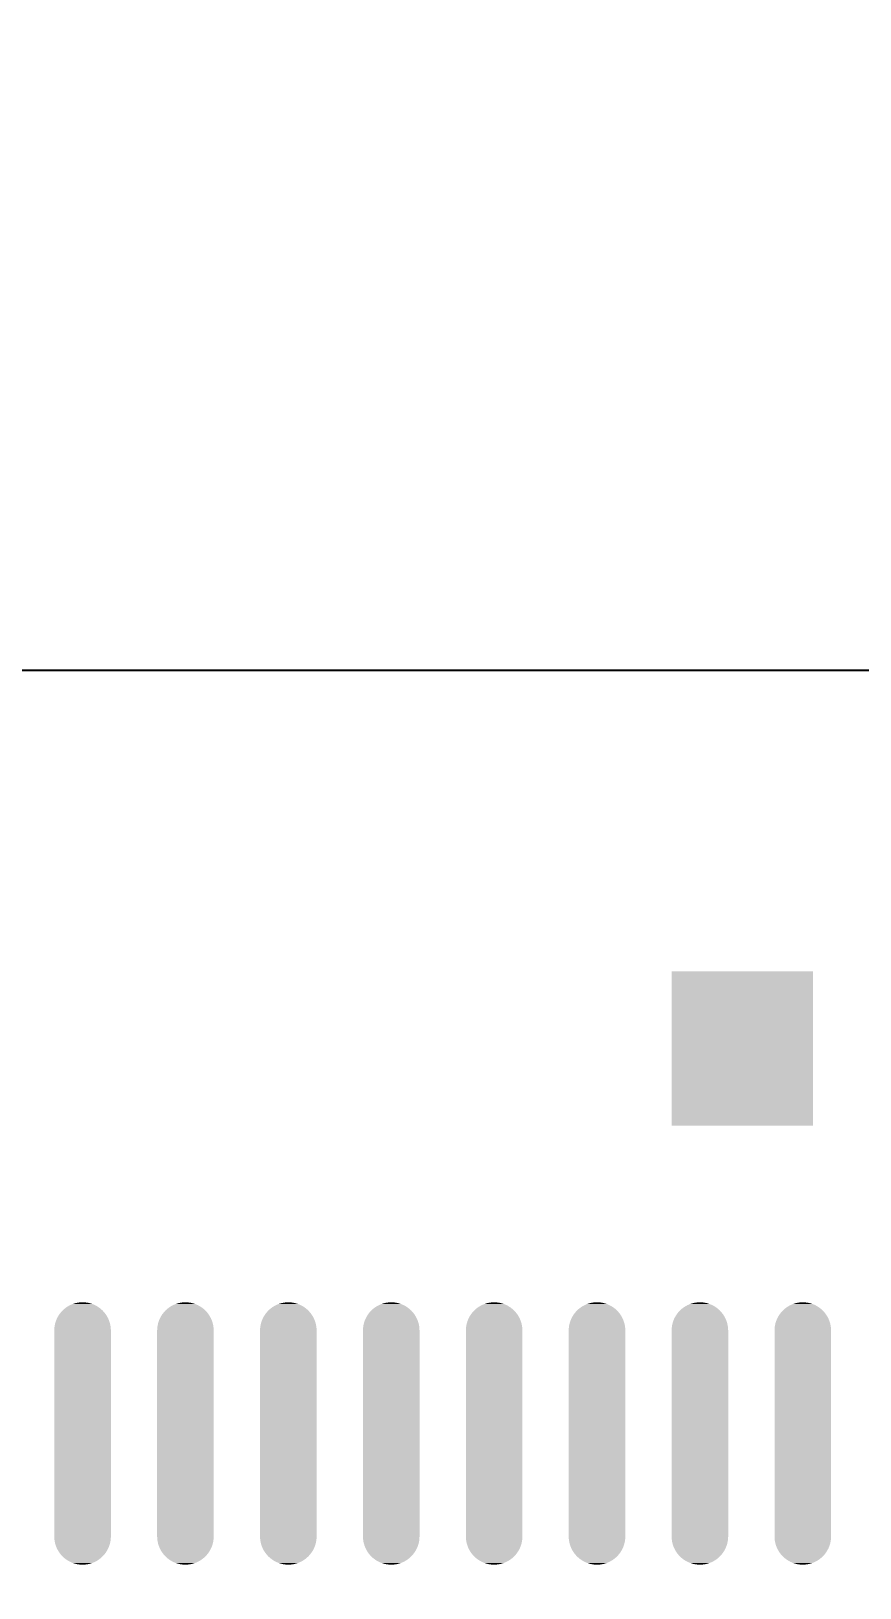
# Model space of a CAD drawing. Header units: millimetres. Extents: x 167 to 548, y -50 to 246.
# Drawn here: x 431.34 to 434.56, y 172.08 to 178.13 of the extents above; entities that cross this region are included whole.
import ezdxf

# ---------------------------------------------------------------- set-up
doc = ezdxf.new("R2010")
doc.units = ezdxf.units.MM
doc.layers.add('DIM', color=4, linetype='Continuous')
doc.layers.add('FPC外形', color=3, linetype='Continuous')
doc.dimstyles.new('ISO-25$0', dxfattribs={"dimtxt": 2.5, "dimasz": 1.2, "dimexe": 0.3, "dimexo": 0.1, "dimgap": 0.2, "dimtad": 1, "dimzin": 1, "dimdsep": 46, "dimtxsty": 'Standard', "dimcen": 0.5, "dimadec": 0, "dimazin": 0, "dimtp": 1.2, "dimtm": 1.2, "dimtfac": 1, "dimtmove": 0, "dimatfit": 3, "dimfxl": 0, "dimtolj": 1, "dimarcsym": 0})

# ---------------------------------------------------------------- blocks, each defined once
blk = doc.blocks.new('RECTANGLE_9')
blk.add_solid([(0.010825, 0.01181), (0.010825, -0.01181), (-0.010825, 0.01181), (-0.010825, -0.01181)])
blk = doc.blocks.new('*D9')
at = {"layer": 'DEFPOINTS', "color": 0}
for p in [(475.4281, 189.245), (423.9581, 158.3138), (475.4281, 158.3138)]:
    blk.add_point(p, dxfattribs=at)
at = {"layer": 'DIM', "color": 0, "lineweight": -2}
for p, q in [((423.9581, 158.4138), (423.9581, 189.545)), ((475.4281, 158.4138), (475.4281, 189.545)), ((425.1581, 189.245), (474.2281, 189.245))]:
    blk.add_line(p, q, dxfattribs=at)
at = {"layer": 'DIM', "color": 0}
for points in [[(425.1581, 189.445), (425.1581, 189.045), (423.9581, 189.245)], [(474.2281, 189.445), (474.2281, 189.045), (475.4281, 189.245)]]:
    blk.add_solid(points, dxfattribs=at)
at = {"layer": 'DIM', "color": 0, "insert": (449.6931, 190.695), "char_height": 2.5, "attachment_point": 5}
blk.add_mtext('\\A1;51.47', dxfattribs=at)

msp = doc.modelspace()

# ---------------------------------------------------------------- linework, layer by layer
for points in [[(431.4625, 173.159), (431.4696, 173.1655), (431.6182, 173.159), (431.6112, 173.1655)], [(431.4696, 173.1655), (431.4772, 173.1713), (431.6112, 173.1655), (431.6035, 173.1713)], [(431.4772, 173.1713), (431.4853, 173.1765), (431.6035, 173.1713), (431.5954, 173.1765)], [(431.4853, 173.1765), (431.4938, 173.1809), (431.5954, 173.1765), (431.5869, 173.1809)], [(431.4938, 173.1809), (431.5027, 173.1846), (431.5869, 173.1809), (431.578, 173.1846)], [(431.5027, 173.1846), (431.5119, 173.1875), (431.578, 173.1846), (431.5689, 173.1875)], [(431.5119, 173.1875), (431.5213, 173.1896), (431.5689, 173.1875), (431.5595, 173.1896)], [(431.5213, 173.1896), (431.5308, 173.1908), (431.5595, 173.1896), (431.55, 173.1908)], [(431.5308, 173.1908), (431.5404, 173.1912), (431.55, 173.1908), (431.5404, 173.1912)], [(431.8625, 173.1589), (431.8696, 173.1654), (432.0181, 173.1589), (432.011, 173.1654)], [(431.8696, 173.1654), (431.8772, 173.1712), (432.011, 173.1654), (432.0034, 173.1712)], [(431.8772, 173.1712), (431.8853, 173.1764), (432.0034, 173.1712), (431.9953, 173.1764)], [(431.8853, 173.1764), (431.8938, 173.1808), (431.9953, 173.1764), (431.9868, 173.1808)], [(431.8938, 173.1808), (431.9027, 173.1845), (431.9868, 173.1808), (431.9779, 173.1845)], [(431.9027, 173.1845), (431.9118, 173.1874), (431.9779, 173.1845), (431.9688, 173.1874)], [(431.9118, 173.1874), (431.9212, 173.1894), (431.9688, 173.1874), (431.9594, 173.1894)], [(431.9212, 173.1894), (431.9307, 173.1907), (431.9594, 173.1894), (431.9499, 173.1907)], [(431.9307, 173.1907), (431.9403, 173.1911), (431.9499, 173.1907), (431.9403, 173.1911)], [(432.2626, 173.1589), (432.2697, 173.1654), (432.4181, 173.1589), (432.4111, 173.1654)], [(432.2697, 173.1654), (432.2773, 173.1712), (432.4111, 173.1654), (432.4035, 173.1712)], [(432.2773, 173.1712), (432.2854, 173.1764), (432.4035, 173.1712), (432.3954, 173.1764)], [(432.2854, 173.1764), (432.2939, 173.1808), (432.3954, 173.1764), (432.3869, 173.1808)], [(432.2939, 173.1808), (432.3028, 173.1845), (432.3869, 173.1808), (432.378, 173.1845)], [(432.3028, 173.1845), (432.3119, 173.1874), (432.378, 173.1845), (432.3688, 173.1874)], [(432.3119, 173.1874), (432.3213, 173.1894), (432.3688, 173.1874), (432.3595, 173.1894)], [(432.3213, 173.1894), (432.3308, 173.1907), (432.3595, 173.1894), (432.35, 173.1907)], [(432.3308, 173.1907), (432.3404, 173.1911), (432.35, 173.1907), (432.3404, 173.1911)], [(432.6627, 173.1589), (432.6697, 173.1654), (432.8182, 173.1589), (432.8111, 173.1654)], [(432.6697, 173.1654), (432.6774, 173.1712), (432.8111, 173.1654), (432.8035, 173.1712)], [(432.6774, 173.1712), (432.6854, 173.1764), (432.8035, 173.1712), (432.7954, 173.1764)], [(432.6854, 173.1764), (432.694, 173.1808), (432.7954, 173.1764), (432.7869, 173.1808)], [(432.694, 173.1808), (432.7028, 173.1845), (432.7869, 173.1808), (432.7781, 173.1845)], [(432.7028, 173.1845), (432.712, 173.1874), (432.7781, 173.1845), (432.7689, 173.1874)], [(432.712, 173.1874), (432.7213, 173.1894), (432.7689, 173.1874), (432.7595, 173.1894)], [(432.7213, 173.1894), (432.7309, 173.1907), (432.7595, 173.1894), (432.75, 173.1907)], [(432.7309, 173.1907), (432.7404, 173.1911), (432.75, 173.1907), (432.7404, 173.1911)], [(433.0627, 173.1589), (433.0698, 173.1654), (433.2183, 173.1589), (433.2112, 173.1654)], [(433.0698, 173.1654), (433.0774, 173.1712), (433.2112, 173.1654), (433.2036, 173.1712)], [(433.0774, 173.1712), (433.0855, 173.1764), (433.2036, 173.1712), (433.1955, 173.1764)], [(433.0855, 173.1764), (433.094, 173.1808), (433.1955, 173.1764), (433.187, 173.1808)], [(433.094, 173.1808), (433.1029, 173.1845), (433.187, 173.1808), (433.1781, 173.1845)], [(433.1029, 173.1845), (433.112, 173.1874), (433.1781, 173.1845), (433.169, 173.1874)], [(433.112, 173.1874), (433.1214, 173.1894), (433.169, 173.1874), (433.1596, 173.1894)], [(433.1214, 173.1894), (433.1309, 173.1907), (433.1596, 173.1894), (433.1501, 173.1907)], [(433.1309, 173.1907), (433.1405, 173.1911), (433.1501, 173.1907), (433.1405, 173.1911)], [(433.4626, 173.159), (433.4697, 173.1655), (433.6183, 173.159), (433.6112, 173.1655)], [(433.4697, 173.1655), (433.4773, 173.1713), (433.6112, 173.1655), (433.6036, 173.1713)], [(433.4773, 173.1713), (433.4854, 173.1765), (433.6036, 173.1713), (433.5955, 173.1765)], [(433.4854, 173.1765), (433.4939, 173.1809), (433.5955, 173.1765), (433.587, 173.1809)], [(433.4939, 173.1809), (433.5028, 173.1846), (433.587, 173.1809), (433.5781, 173.1846)], [(433.5028, 173.1846), (433.5119, 173.1875), (433.5781, 173.1846), (433.5689, 173.1875)], [(433.5119, 173.1875), (433.5213, 173.1896), (433.5689, 173.1875), (433.5596, 173.1896)], [(433.5213, 173.1896), (433.5308, 173.1908), (433.5596, 173.1896), (433.55, 173.1908)], [(433.5308, 173.1908), (433.5404, 173.1912), (433.55, 173.1908), (433.5404, 173.1912)], [(433.8626, 173.1589), (433.8697, 173.1654), (434.0182, 173.1589), (434.0111, 173.1654)], [(433.8697, 173.1654), (433.8773, 173.1712), (434.0111, 173.1654), (434.0035, 173.1712)], [(433.8773, 173.1712), (433.8854, 173.1764), (434.0035, 173.1712), (433.9954, 173.1764)], [(433.8854, 173.1764), (433.8939, 173.1808), (433.9954, 173.1764), (433.9869, 173.1808)], [(433.8939, 173.1808), (433.9028, 173.1845), (433.9869, 173.1808), (433.978, 173.1845)], [(433.9028, 173.1845), (433.9119, 173.1874), (433.978, 173.1845), (433.9688, 173.1874)], [(433.9119, 173.1874), (433.9213, 173.1894), (433.9688, 173.1874), (433.9595, 173.1894)], [(433.9213, 173.1894), (433.9308, 173.1907), (433.9595, 173.1894), (433.95, 173.1907)], [(433.9308, 173.1907), (433.9404, 173.1911), (433.95, 173.1907), (433.9404, 173.1911)], [(434.2627, 173.1589), (434.2697, 173.1654), (434.4182, 173.1589), (434.4112, 173.1654)], [(434.2697, 173.1654), (434.2698, 173.1654), (434.4112, 173.1654), (434.4111, 173.1654)], [(434.2698, 173.1654), (434.2774, 173.1712), (434.4111, 173.1654), (434.4035, 173.1712)], [(434.2774, 173.1712), (434.2855, 173.1764), (434.4035, 173.1712), (434.3954, 173.1764)], [(434.2855, 173.1764), (434.294, 173.1808), (434.3954, 173.1764), (434.3869, 173.1808)], [(434.294, 173.1808), (434.3028, 173.1845), (434.3869, 173.1808), (434.3781, 173.1845)], [(434.3028, 173.1845), (434.312, 173.1874), (434.3781, 173.1845), (434.3689, 173.1874)], [(434.312, 173.1874), (434.3213, 173.1894), (434.3689, 173.1874), (434.3595, 173.1894)], [(434.3213, 173.1894), (434.3309, 173.1907), (434.3595, 173.1894), (434.35, 173.1907)], [(434.3309, 173.1907), (434.3404, 173.1911), (434.35, 173.1907), (434.3404, 173.1911)], [(431.4319, 173.1002), (431.434, 173.1096), (431.6488, 173.1002), (431.6467, 173.1096)], [(431.434, 173.1096), (431.4369, 173.1188), (431.6467, 173.1096), (431.6438, 173.1188)], [(431.4369, 173.1188), (431.4406, 173.1277), (431.6438, 173.1188), (431.6402, 173.1277)], [(431.4406, 173.1277), (431.445, 173.1362), (431.6402, 173.1277), (431.6357, 173.1362)], [(431.445, 173.1362), (431.4502, 173.1443), (431.6357, 173.1362), (431.6306, 173.1443)], [(431.4502, 173.1443), (431.456, 173.1519), (431.6306, 173.1443), (431.6247, 173.1519)], [(431.456, 173.1519), (431.4625, 173.159), (431.6247, 173.1519), (431.6182, 173.159)], [(431.832, 173.1002), (431.8341, 173.1096), (432.0486, 173.1002), (432.0466, 173.1096)], [(431.8341, 173.1096), (431.837, 173.1187), (432.0465, 173.1096), (432.0437, 173.1187)], [(431.8341, 173.1096), (431.8341, 173.1096), (432.0466, 173.1096), (432.0465, 173.1096)], [(431.837, 173.1187), (431.8406, 173.1276), (432.0437, 173.1187), (432.04, 173.1276)], [(431.8406, 173.1276), (431.8451, 173.1361), (432.04, 173.1276), (432.0356, 173.1361)], [(431.8451, 173.1361), (431.8502, 173.1442), (432.0356, 173.1361), (432.0304, 173.1442)], [(431.8502, 173.1442), (431.8561, 173.1518), (432.0304, 173.1442), (432.0246, 173.1518)], [(431.8502, 173.1442), (431.8502, 173.1442), (432.0304, 173.1442)], [(431.8561, 173.1518), (431.8625, 173.1589), (432.0246, 173.1518), (432.0181, 173.1589)], [(432.2321, 173.1002), (432.2341, 173.1096), (432.4487, 173.1002), (432.4466, 173.1096)], [(432.2341, 173.1096), (432.237, 173.1187), (432.4466, 173.1096), (432.4437, 173.1187)], [(432.237, 173.1187), (432.2407, 173.1276), (432.4437, 173.1187), (432.4401, 173.1276)], [(432.2407, 173.1276), (432.2451, 173.1361), (432.4401, 173.1276), (432.4356, 173.1361)], [(432.2451, 173.1361), (432.2503, 173.1442), (432.4356, 173.1361), (432.4305, 173.1442)], [(432.2503, 173.1442), (432.2561, 173.1518), (432.4305, 173.1442), (432.4246, 173.1518)], [(432.2503, 173.1442), (432.2503, 173.1442), (432.4305, 173.1442)], [(432.2561, 173.1518), (432.2626, 173.1589), (432.4246, 173.1518), (432.4181, 173.1589)], [(432.6321, 173.1002), (432.6342, 173.1096), (432.8488, 173.1002), (432.8467, 173.1096)], [(432.6342, 173.1096), (432.6371, 173.1187), (432.8467, 173.1096), (432.8438, 173.1187)], [(432.6371, 173.1187), (432.6408, 173.1276), (432.8438, 173.1187), (432.8401, 173.1276)], [(432.6408, 173.1276), (432.6452, 173.1361), (432.8401, 173.1276), (432.8357, 173.1361)], [(432.6452, 173.1361), (432.6503, 173.1442), (432.8357, 173.1361), (432.8305, 173.1442)], [(432.6503, 173.1442), (432.6562, 173.1518), (432.8305, 173.1442), (432.8247, 173.1518)], [(432.6503, 173.1442), (432.6503, 173.1442), (432.8305, 173.1442)], [(432.6562, 173.1518), (432.6627, 173.1589), (432.8247, 173.1518), (432.8182, 173.1589)], [(433.0322, 173.1002), (433.0343, 173.1096), (433.2488, 173.1002), (433.2467, 173.1096)], [(433.0343, 173.1096), (433.0372, 173.1187), (433.2467, 173.1096), (433.2439, 173.1187)], [(433.0372, 173.1187), (433.0408, 173.1276), (433.2439, 173.1187), (433.2402, 173.1276)], [(433.0408, 173.1276), (433.0453, 173.1361), (433.2402, 173.1276), (433.2358, 173.1361)], [(433.0453, 173.1361), (433.0504, 173.1442), (433.2358, 173.1361), (433.2306, 173.1442)], [(433.0504, 173.1442), (433.0563, 173.1518), (433.2306, 173.1442), (433.2248, 173.1518)], [(433.0504, 173.1442), (433.0504, 173.1442), (433.2306, 173.1442)], [(433.0563, 173.1518), (433.0627, 173.1589), (433.2248, 173.1518), (433.2183, 173.1589)], [(433.432, 173.1002), (433.4341, 173.1096), (433.6489, 173.1002), (433.6468, 173.1096)], [(433.4341, 173.1096), (433.437, 173.1188), (433.6468, 173.1096), (433.6439, 173.1188)], [(433.437, 173.1188), (433.4406, 173.1277), (433.6439, 173.1188), (433.6402, 173.1277)], [(433.4406, 173.1277), (433.4451, 173.1362), (433.6402, 173.1277), (433.6358, 173.1362)], [(433.4451, 173.1362), (433.4502, 173.1443), (433.6358, 173.1362), (433.6306, 173.1443)], [(433.4502, 173.1443), (433.4561, 173.1519), (433.6306, 173.1443), (433.6248, 173.1519)], [(433.4561, 173.1519), (433.4626, 173.159), (433.6248, 173.1519), (433.6183, 173.159)], [(433.8321, 173.1002), (433.8341, 173.1096), (434.0487, 173.1002), (434.0466, 173.1096)], [(433.8341, 173.1096), (433.837, 173.1187), (434.0466, 173.1096), (434.0437, 173.1187)], [(433.837, 173.1187), (433.8407, 173.1276), (434.0437, 173.1187), (434.0401, 173.1276)], [(433.8407, 173.1276), (433.8451, 173.1361), (434.0401, 173.1276), (434.0356, 173.1361)], [(433.8451, 173.1361), (433.8503, 173.1442), (434.0356, 173.1361), (434.0305, 173.1442)], [(433.8503, 173.1442), (433.8561, 173.1518), (434.0305, 173.1442), (434.0246, 173.1518)], [(433.8503, 173.1442), (433.8503, 173.1442), (434.0305, 173.1442)], [(433.8561, 173.1518), (433.8626, 173.1589), (434.0246, 173.1518), (434.0182, 173.1589)], [(434.2321, 173.1002), (434.2342, 173.1096), (434.4488, 173.1002), (434.4467, 173.1096)], [(434.2342, 173.1096), (434.2371, 173.1187), (434.4467, 173.1096), (434.4438, 173.1187)], [(434.2371, 173.1187), (434.2408, 173.1276), (434.4438, 173.1187), (434.4401, 173.1276)], [(434.2408, 173.1276), (434.2452, 173.1361), (434.4401, 173.1276), (434.4357, 173.1361)], [(434.2452, 173.1361), (434.2504, 173.1442), (434.4357, 173.1361), (434.4305, 173.1442)], [(434.2504, 173.1442), (434.2562, 173.1518), (434.4305, 173.1442), (434.4247, 173.1518)], [(434.2504, 173.1442), (434.2504, 173.1442), (434.4305, 173.1442)], [(434.2562, 173.1518), (434.2627, 173.1589), (434.4247, 173.1518), (434.4182, 173.1589)], [(431.4303, 173.0811), (431.4307, 173.0907), (431.6505, 173.0811), (431.6501, 173.0907)], [(431.4303, 172.2813), (431.4303, 173.0811), (431.6505, 172.2813), (431.6505, 173.0811)], [(431.4307, 173.0907), (431.4319, 173.1002), (431.6501, 173.0907), (431.6488, 173.1002)], [(431.8303, 173.0811), (431.8307, 173.0907), (432.0503, 173.0811), (432.0499, 173.0907)], [(431.8303, 172.2813), (431.8303, 173.0811), (432.0503, 172.2813), (432.0503, 173.0811)], [(431.8307, 173.0907), (431.832, 173.1002), (432.0499, 173.0907), (432.0486, 173.1002)], [(432.2304, 173.0811), (432.2308, 173.0907), (432.4504, 173.0811), (432.4499, 173.0907)], [(432.2304, 172.2813), (432.2304, 173.0811), (432.4504, 172.2813), (432.4504, 173.0811)], [(432.2308, 173.0907), (432.2321, 173.1002), (432.4499, 173.0907), (432.4487, 173.1002)], [(432.6305, 173.0811), (432.6309, 173.0907), (432.8504, 173.0811), (432.85, 173.0907)], [(432.6305, 172.2813), (432.6305, 173.0811), (432.8504, 172.2813), (432.8504, 173.0811)], [(432.6309, 173.0907), (432.6321, 173.1002), (432.85, 173.0907), (432.8488, 173.1002)], [(433.0305, 173.0811), (433.0309, 173.0907), (433.2505, 173.0811), (433.2501, 173.0907)], [(433.0305, 172.2813), (433.0305, 173.0811), (433.2505, 172.2813), (433.2505, 173.0811)], [(433.0309, 173.0907), (433.0322, 173.1002), (433.2501, 173.0907), (433.2488, 173.1002)], [(433.4303, 173.0811), (433.4308, 173.0907), (433.6506, 173.0811), (433.6501, 173.0907)], [(433.4303, 172.2813), (433.4303, 173.0811), (433.6506, 172.2813), (433.6506, 173.0811)], [(433.4308, 173.0907), (433.432, 173.1002), (433.6501, 173.0907), (433.6489, 173.1002)], [(433.8304, 173.0811), (433.8308, 173.0907), (434.0504, 173.0811), (434.05, 173.0907)], [(433.8304, 172.2813), (433.8304, 173.0811), (434.0504, 172.2813), (434.0504, 173.0811)], [(433.8308, 173.0907), (433.8321, 173.1002), (434.05, 173.0907), (434.0487, 173.1002)], [(434.2305, 173.0811), (434.2309, 173.0907), (434.4504, 173.0811), (434.45, 173.0907)], [(434.2305, 172.2813), (434.2305, 173.0811), (434.4504, 172.2813), (434.4504, 173.0811)], [(434.2309, 173.0907), (434.2321, 173.1002), (434.45, 173.0907), (434.4488, 173.1002)], [(431.4307, 172.2717), (431.4303, 172.2813), (431.6501, 172.2717), (431.6505, 172.2813)], [(431.4319, 172.2621), (431.4307, 172.2717), (431.6488, 172.2621), (431.6501, 172.2717)], [(431.434, 172.2528), (431.4319, 172.2621), (431.6467, 172.2528), (431.6488, 172.2621)], [(431.8307, 172.2717), (431.8303, 172.2813), (432.0499, 172.2717), (432.0503, 172.2813)], [(431.832, 172.2622), (431.8307, 172.2717), (432.0486, 172.2622), (432.0499, 172.2717)], [(431.832, 172.2621), (431.832, 172.2622), (432.0486, 172.2621), (432.0486, 172.2622)], [(431.8341, 172.2528), (431.832, 172.2621), (432.0465, 172.2528), (432.0486, 172.2621)], [(432.2308, 172.2717), (432.2304, 172.2813), (432.4499, 172.2717), (432.4504, 172.2813)], [(432.2321, 172.2622), (432.2308, 172.2717), (432.4487, 172.2622), (432.4499, 172.2717)], [(432.2321, 172.2621), (432.2321, 172.2622), (432.4487, 172.2621), (432.4487, 172.2622)], [(432.2341, 172.2528), (432.2321, 172.2621), (432.4466, 172.2528), (432.4487, 172.2621)], [(432.6309, 172.2717), (432.6305, 172.2813), (432.85, 172.2717), (432.8504, 172.2813)], [(432.6321, 172.2622), (432.6309, 172.2717), (432.8488, 172.2622), (432.85, 172.2717)], [(432.6321, 172.2621), (432.6321, 172.2622), (432.8488, 172.2621), (432.8488, 172.2622)], [(432.6342, 172.2528), (432.6321, 172.2621), (432.8467, 172.2528), (432.8488, 172.2621)], [(433.0309, 172.2717), (433.0305, 172.2813), (433.2501, 172.2717), (433.2505, 172.2813)], [(433.0322, 172.2622), (433.0309, 172.2717), (433.2488, 172.2622), (433.2501, 172.2717)], [(433.0322, 172.2621), (433.0322, 172.2622), (433.2488, 172.2621), (433.2488, 172.2622)], [(433.0343, 172.2528), (433.0322, 172.2621), (433.2467, 172.2528), (433.2488, 172.2621)], [(433.4308, 172.2717), (433.4303, 172.2813), (433.6501, 172.2717), (433.6506, 172.2813)], [(433.432, 172.2621), (433.4308, 172.2717), (433.6489, 172.2621), (433.6501, 172.2717)], [(433.4341, 172.2528), (433.432, 172.2621), (433.6468, 172.2528), (433.6489, 172.2621)], [(433.8308, 172.2717), (433.8304, 172.2813), (434.05, 172.2717), (434.0504, 172.2813)], [(433.8308, 172.2717), (433.8308, 172.2717), (434.0499, 172.2717), (434.05, 172.2717)], [(433.8321, 172.2622), (433.8308, 172.2717), (434.0487, 172.2622), (434.0499, 172.2717)], [(433.8321, 172.2621), (433.8321, 172.2622), (434.0487, 172.2621), (434.0487, 172.2622)], [(433.8341, 172.2528), (433.8321, 172.2621), (434.0466, 172.2528), (434.0487, 172.2621)], [(434.2309, 172.2717), (434.2305, 172.2813), (434.45, 172.2717), (434.4504, 172.2813)], [(434.2321, 172.2622), (434.2309, 172.2717), (434.4488, 172.2622), (434.45, 172.2717)], [(434.2321, 172.2621), (434.2321, 172.2622), (434.4488, 172.2621), (434.4488, 172.2622)], [(434.2342, 172.2528), (434.2321, 172.2621), (434.4467, 172.2528), (434.4488, 172.2621)], [(431.4369, 172.2436), (431.434, 172.2528), (431.6438, 172.2436), (431.6467, 172.2528)], [(431.4406, 172.2347), (431.4369, 172.2436), (431.6402, 172.2347), (431.6438, 172.2436)], [(431.445, 172.2262), (431.4406, 172.2347), (431.6357, 172.2262), (431.6402, 172.2347)], [(431.4502, 172.2181), (431.445, 172.2262), (431.6306, 172.2181), (431.6357, 172.2262)], [(431.456, 172.2105), (431.4502, 172.2181), (431.6247, 172.2105), (431.6306, 172.2181)], [(431.4625, 172.2034), (431.456, 172.2105), (431.6182, 172.2034), (431.6247, 172.2105)], [(431.4696, 172.1969), (431.4625, 172.2034), (431.6112, 172.1969), (431.6182, 172.2034)], [(431.4772, 172.1911), (431.4696, 172.1969), (431.6035, 172.1911), (431.6112, 172.1969)], [(431.837, 172.2436), (431.8341, 172.2528), (432.0437, 172.2436), (432.0465, 172.2528)], [(431.8406, 172.2348), (431.837, 172.2436), (432.04, 172.2348), (432.0437, 172.2436)], [(431.8451, 172.2263), (431.8406, 172.2348), (432.0356, 172.2263), (432.04, 172.2348)], [(431.8502, 172.2182), (431.8451, 172.2263), (432.0304, 172.2182), (432.0356, 172.2263)], [(431.8561, 172.2106), (431.8502, 172.2182), (432.0246, 172.2106), (432.0304, 172.2182)], [(431.8561, 172.2105), (431.8561, 172.2106), (432.0246, 172.2105), (432.0246, 172.2106)], [(431.8625, 172.2035), (431.8561, 172.2105), (432.0181, 172.2035), (432.0246, 172.2105)], [(431.8696, 172.197), (431.8625, 172.2035), (432.011, 172.197), (432.0181, 172.2035)], [(431.8772, 172.1912), (431.8696, 172.197), (432.0034, 172.1912), (432.011, 172.197)], [(432.237, 172.2436), (432.2341, 172.2528), (432.4437, 172.2436), (432.4466, 172.2528)], [(432.2407, 172.2348), (432.237, 172.2436), (432.4401, 172.2348), (432.4437, 172.2436)], [(432.2451, 172.2263), (432.2407, 172.2348), (432.4356, 172.2263), (432.4401, 172.2348)], [(432.2503, 172.2182), (432.2451, 172.2263), (432.4305, 172.2182), (432.4356, 172.2263)], [(432.2561, 172.2106), (432.2503, 172.2182), (432.4246, 172.2106), (432.4305, 172.2182)], [(432.2561, 172.2105), (432.2561, 172.2106), (432.4246, 172.2105), (432.4246, 172.2106)], [(432.2626, 172.2035), (432.2561, 172.2105), (432.4181, 172.2035), (432.4246, 172.2105)], [(432.2697, 172.197), (432.2626, 172.2035), (432.4111, 172.197), (432.4181, 172.2035)], [(432.2773, 172.1912), (432.2697, 172.197), (432.4035, 172.1912), (432.4111, 172.197)], [(432.6371, 172.2436), (432.6342, 172.2528), (432.8438, 172.2436), (432.8467, 172.2528)], [(432.6408, 172.2348), (432.6371, 172.2436), (432.8401, 172.2348), (432.8438, 172.2436)], [(432.6452, 172.2263), (432.6408, 172.2348), (432.8357, 172.2263), (432.8401, 172.2348)], [(432.6503, 172.2182), (432.6452, 172.2263), (432.8305, 172.2182), (432.8357, 172.2263)], [(432.6562, 172.2106), (432.6503, 172.2182), (432.8247, 172.2106), (432.8305, 172.2182)], [(432.6562, 172.2105), (432.6562, 172.2106), (432.8247, 172.2105), (432.8247, 172.2106)], [(432.6627, 172.2035), (432.6562, 172.2105), (432.8182, 172.2035), (432.8247, 172.2105)], [(432.6697, 172.197), (432.6627, 172.2035), (432.8111, 172.197), (432.8182, 172.2035)], [(432.6774, 172.1912), (432.6697, 172.197), (432.8035, 172.1912), (432.8111, 172.197)], [(433.0372, 172.2436), (433.0343, 172.2528), (433.2439, 172.2436), (433.2467, 172.2528)], [(433.0408, 172.2348), (433.0372, 172.2436), (433.2402, 172.2348), (433.2439, 172.2436)], [(433.0453, 172.2263), (433.0408, 172.2348), (433.2358, 172.2263), (433.2402, 172.2348)], [(433.0504, 172.2182), (433.0453, 172.2263), (433.2306, 172.2182), (433.2358, 172.2263)], [(433.0563, 172.2106), (433.0504, 172.2182), (433.2248, 172.2106), (433.2306, 172.2182)], [(433.0563, 172.2105), (433.0563, 172.2106), (433.2248, 172.2105), (433.2248, 172.2106)], [(433.0627, 172.2035), (433.0563, 172.2105), (433.2183, 172.2035), (433.2248, 172.2105)], [(433.0698, 172.197), (433.0627, 172.2035), (433.2112, 172.197), (433.2183, 172.2035)], [(433.0774, 172.1912), (433.0698, 172.197), (433.2036, 172.1912), (433.2112, 172.197)], [(433.437, 172.2436), (433.4341, 172.2528), (433.6439, 172.2436), (433.6468, 172.2528)], [(433.4406, 172.2347), (433.437, 172.2436), (433.6402, 172.2347), (433.6439, 172.2436)], [(433.4451, 172.2262), (433.4406, 172.2347), (433.6358, 172.2262), (433.6402, 172.2347)], [(433.4502, 172.2181), (433.4451, 172.2262), (433.6306, 172.2181), (433.6358, 172.2262)], [(433.4561, 172.2105), (433.4502, 172.2181), (433.6248, 172.2105), (433.6306, 172.2181)], [(433.4626, 172.2034), (433.4561, 172.2105), (433.6183, 172.2034), (433.6248, 172.2105)], [(433.4697, 172.1969), (433.4626, 172.2034), (433.6112, 172.1969), (433.6183, 172.2034)], [(433.4773, 172.1911), (433.4697, 172.1969), (433.6036, 172.1911), (433.6112, 172.1969)], [(433.837, 172.2436), (433.8341, 172.2528), (434.0437, 172.2436), (434.0466, 172.2528)], [(433.8407, 172.2348), (433.837, 172.2436), (434.0401, 172.2348), (434.0437, 172.2436)], [(433.8451, 172.2263), (433.8407, 172.2348), (434.0356, 172.2263), (434.0401, 172.2348)], [(433.8503, 172.2182), (433.8451, 172.2263), (434.0305, 172.2182), (434.0356, 172.2263)], [(433.8561, 172.2106), (433.8503, 172.2182), (434.0246, 172.2106), (434.0305, 172.2182)], [(433.8561, 172.2105), (433.8561, 172.2106), (434.0246, 172.2105), (434.0246, 172.2106)], [(433.8626, 172.2035), (433.8561, 172.2105), (434.0182, 172.2035), (434.0246, 172.2105)], [(433.8697, 172.197), (433.8626, 172.2035), (434.0111, 172.197), (434.0182, 172.2035)], [(433.8773, 172.1912), (433.8697, 172.197), (434.0035, 172.1912), (434.0111, 172.197)], [(434.2371, 172.2436), (434.2342, 172.2528), (434.4438, 172.2436), (434.4467, 172.2528)], [(434.2408, 172.2348), (434.2371, 172.2436), (434.4401, 172.2348), (434.4438, 172.2436)], [(434.2452, 172.2263), (434.2408, 172.2348), (434.4357, 172.2263), (434.4401, 172.2348)], [(434.2504, 172.2182), (434.2452, 172.2263), (434.4305, 172.2182), (434.4357, 172.2263)], [(434.2562, 172.2106), (434.2504, 172.2182), (434.4247, 172.2106), (434.4305, 172.2182)], [(434.2562, 172.2105), (434.2562, 172.2106), (434.4247, 172.2105), (434.4247, 172.2106)], [(434.2627, 172.2035), (434.2562, 172.2105), (434.4182, 172.2035), (434.4247, 172.2105)], [(434.2697, 172.197), (434.2627, 172.2035), (434.4111, 172.197), (434.4182, 172.2035)], [(434.2774, 172.1912), (434.2698, 172.197), (434.4035, 172.1912), (434.4111, 172.197)], [(431.4853, 172.1859), (431.4772, 172.1911), (431.5954, 172.1859), (431.6035, 172.1911)], [(431.4938, 172.1815), (431.4853, 172.1859), (431.5869, 172.1815), (431.5954, 172.1859)], [(431.5027, 172.1778), (431.4938, 172.1815), (431.578, 172.1778), (431.5869, 172.1815)], [(431.5119, 172.1749), (431.5027, 172.1778), (431.5689, 172.1749), (431.578, 172.1778)], [(431.5213, 172.1728), (431.5119, 172.1749), (431.5595, 172.1728), (431.5689, 172.1749)], [(431.5308, 172.1716), (431.5213, 172.1728), (431.55, 172.1716), (431.5595, 172.1728)], [(431.5404, 172.1711), (431.5308, 172.1716), (431.5404, 172.1711), (431.55, 172.1716)], [(431.8853, 172.186), (431.8772, 172.1912), (431.9953, 172.186), (432.0034, 172.1912)], [(431.8938, 172.1816), (431.8853, 172.186), (431.9868, 172.1816), (431.9953, 172.186)], [(431.9027, 172.1779), (431.8938, 172.1816), (431.9779, 172.1779), (431.9868, 172.1816)], [(431.9118, 172.175), (431.9027, 172.1779), (431.9688, 172.175), (431.9779, 172.1779)], [(431.9212, 172.1729), (431.9118, 172.175), (431.9594, 172.1729), (431.9688, 172.175)], [(431.9307, 172.1717), (431.9212, 172.1729), (431.9499, 172.1717), (431.9594, 172.1729)], [(431.9403, 172.1713), (431.9307, 172.1717), (431.9403, 172.1713), (431.9499, 172.1717)], [(432.2854, 172.186), (432.2773, 172.1912), (432.3954, 172.186), (432.4035, 172.1912)], [(432.2939, 172.1816), (432.2854, 172.186), (432.3869, 172.1816), (432.3954, 172.186)], [(432.3028, 172.1779), (432.2939, 172.1816), (432.378, 172.1779), (432.3869, 172.1816)], [(432.3119, 172.175), (432.3028, 172.1779), (432.3688, 172.175), (432.378, 172.1779)], [(432.3213, 172.1729), (432.3119, 172.175), (432.3595, 172.1729), (432.3688, 172.175)], [(432.3308, 172.1717), (432.3213, 172.1729), (432.35, 172.1717), (432.3595, 172.1729)], [(432.3404, 172.1713), (432.3308, 172.1717), (432.3404, 172.1713), (432.35, 172.1717)], [(432.6854, 172.186), (432.6774, 172.1912), (432.7954, 172.186), (432.8035, 172.1912)], [(432.694, 172.1816), (432.6854, 172.186), (432.7869, 172.1816), (432.7954, 172.186)], [(432.7028, 172.1779), (432.694, 172.1816), (432.7781, 172.1779), (432.7869, 172.1816)], [(432.712, 172.175), (432.7028, 172.1779), (432.7689, 172.175), (432.7781, 172.1779)], [(432.7213, 172.1729), (432.712, 172.175), (432.7595, 172.1729), (432.7689, 172.175)], [(432.7309, 172.1717), (432.7213, 172.1729), (432.75, 172.1717), (432.7595, 172.1729)], [(432.7404, 172.1713), (432.7309, 172.1717), (432.7404, 172.1713), (432.75, 172.1717)], [(433.0855, 172.186), (433.0774, 172.1912), (433.1955, 172.186), (433.2036, 172.1912)], [(433.094, 172.1816), (433.0855, 172.186), (433.187, 172.1816), (433.1955, 172.186)], [(433.1029, 172.1779), (433.094, 172.1816), (433.1781, 172.1779), (433.187, 172.1816)], [(433.112, 172.175), (433.1029, 172.1779), (433.169, 172.175), (433.1781, 172.1779)], [(433.1214, 172.1729), (433.112, 172.175), (433.1596, 172.1729), (433.169, 172.175)], [(433.1309, 172.1717), (433.1214, 172.1729), (433.1501, 172.1717), (433.1596, 172.1729)], [(433.1405, 172.1713), (433.1309, 172.1717), (433.1405, 172.1713), (433.1501, 172.1717)], [(433.4854, 172.1859), (433.4773, 172.1911), (433.5955, 172.1859), (433.6036, 172.1911)], [(433.4939, 172.1815), (433.4854, 172.1859), (433.587, 172.1815), (433.5955, 172.1859)], [(433.5028, 172.1778), (433.4939, 172.1815), (433.5781, 172.1778), (433.587, 172.1815)], [(433.5119, 172.1749), (433.5028, 172.1778), (433.5689, 172.1749), (433.5781, 172.1778)], [(433.5213, 172.1728), (433.5119, 172.1749), (433.5596, 172.1728), (433.5689, 172.1749)], [(433.5308, 172.1716), (433.5213, 172.1728), (433.55, 172.1716), (433.5596, 172.1728)], [(433.5404, 172.1711), (433.5308, 172.1716), (433.5404, 172.1711), (433.55, 172.1716)], [(433.8854, 172.186), (433.8773, 172.1912), (433.9954, 172.186), (434.0035, 172.1912)], [(433.8939, 172.1816), (433.8854, 172.186), (433.9869, 172.1816), (433.9954, 172.186)], [(433.9028, 172.1779), (433.8939, 172.1816), (433.978, 172.1779), (433.9869, 172.1816)], [(433.9119, 172.175), (433.9028, 172.1779), (433.9688, 172.175), (433.978, 172.1779)], [(433.9213, 172.1729), (433.9119, 172.175), (433.9595, 172.1729), (433.9688, 172.175)], [(433.9308, 172.1717), (433.9213, 172.1729), (433.95, 172.1717), (433.9595, 172.1729)], [(433.9404, 172.1713), (433.9308, 172.1717), (433.9404, 172.1713), (433.95, 172.1717)], [(434.2855, 172.186), (434.2774, 172.1912), (434.3954, 172.186), (434.4035, 172.1912)], [(434.294, 172.1816), (434.2855, 172.186), (434.3869, 172.1816), (434.3954, 172.186)], [(434.3028, 172.1779), (434.294, 172.1816), (434.3781, 172.1779), (434.3869, 172.1816)], [(434.312, 172.175), (434.3028, 172.1779), (434.3689, 172.175), (434.3781, 172.1779)], [(434.3213, 172.1729), (434.312, 172.175), (434.3595, 172.1729), (434.3689, 172.175)], [(434.3309, 172.1717), (434.3213, 172.1729), (434.35, 172.1717), (434.3595, 172.1729)], [(434.3404, 172.1713), (434.3309, 172.1717), (434.3404, 172.1713), (434.35, 172.1717)]]:
    msp.add_solid(points)
at = {"layer": 'FPC外形'}
msp.add_lwpolyline([(422.5598, 169.8996, -0.384443), (428.8883, 175.6476), (434.5925, 175.6476, 0.414214), (435.0925, 176.1476), (435.0925, 176.4476), (438.6925, 176.4476), (438.6925, 176.1476, 0.414214), (439.1925, 175.6476), (441.6925, 175.6476, -0.414214), (442.6925, 174.6476), (442.6925, 166.6352, -0.414214), (441.6925, 165.6352), (437.3511, 165.6352, 0.414214), (436.8511, 165.1352), (436.8511, 163.0253, 0.414214), (437.3511, 162.5253), (474.7883, 162.5253, -0.414214)], format="xyb", dxfattribs=at)

# ---------------------------------------------------------------- block references
at = {"xscale": 25.40097249437622, "yscale": 25.40097249437633, "zscale": 25.40097249437634}
msp.add_blockref('RECTANGLE_9', (434.1052, 174.1779), dxfattribs=at)

# ---------------------------------------------------------------- dimensions: what is measured, and where the dimension line sits
at = {"layer": 'DIM'}
dim = msp.add_linear_dim(base=(475.4281, 189.245), p1=(423.9581, 158.3138), p2=(475.4281, 158.3138), dimstyle='ISO-25$0', dxfattribs=at)
dim.commit()
dim.dimension.update_dxf_attribs({"geometry": '*D9', "text_midpoint": (449.6931, 190.695)})

doc.saveas('drawing.dxf')
